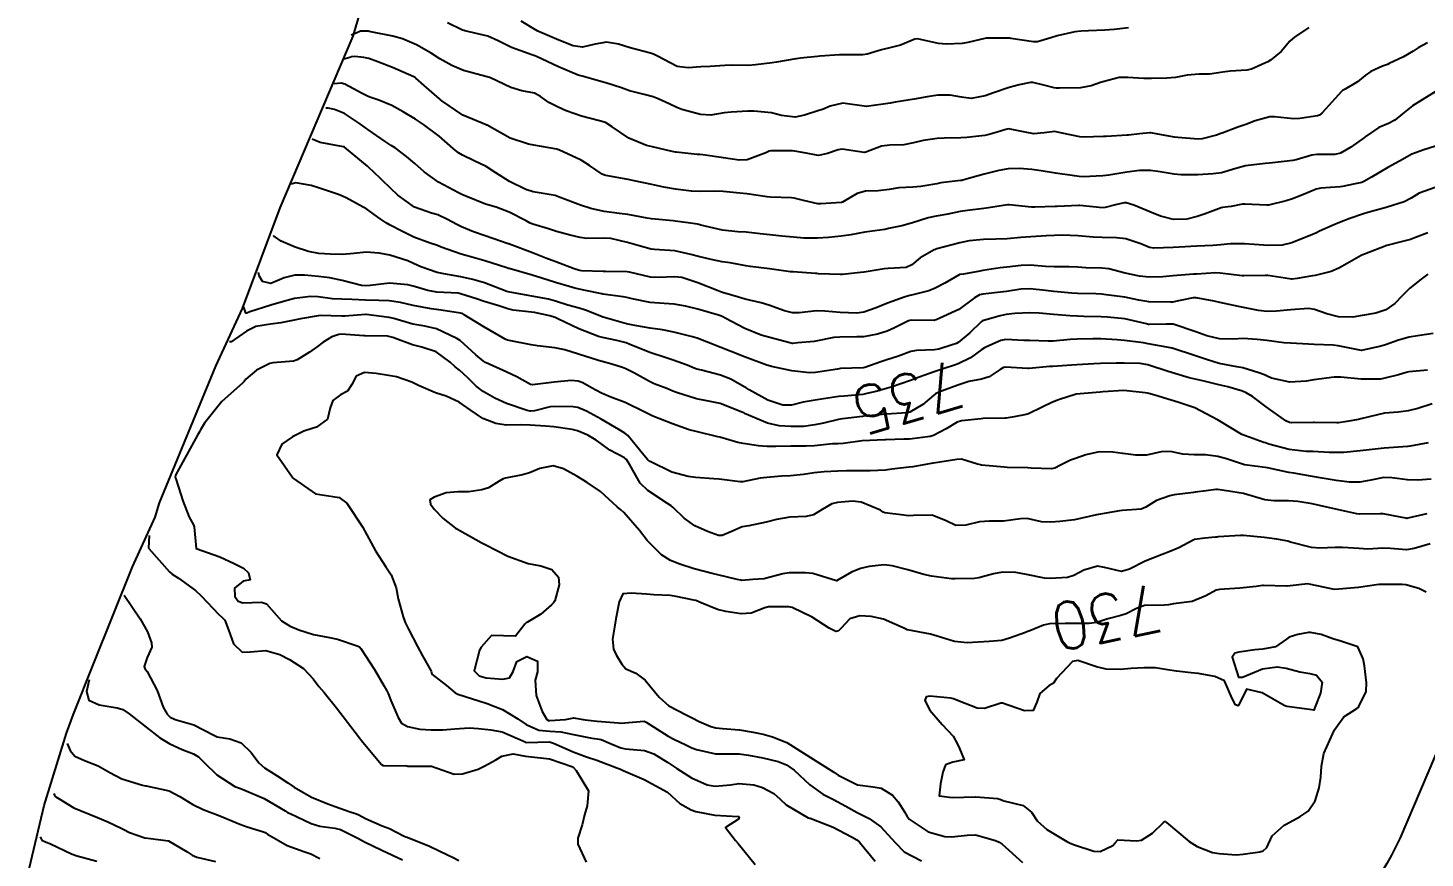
# Model space of a CAD drawing. Header units: metres. Extents: x 318500 to 325275, y 7408834 to 7428799.
# Drawn here: x 319761.4 to 319879.1, y 7411815.9 to 7411885.9 of the extents above; entities that cross this region are included whole.
import ezdxf
from ezdxf.enums import TextEntityAlignment as Align

# ---------------------------------------------------------------- set-up
doc = ezdxf.new("R2010")
doc.units = ezdxf.units.M
doc.header["$MEASUREMENT"] = 0
for name, color, linetype in [('Area', 45, 'Continuous'), ('Cotas', 45, 'Continuous'), ('Curvas de Nivel 1m', 11, 'Continuous'), ('Curvas de Nivel 5m', 15, 'Continuous'), ('Vias Secundárias', 230, 'Continuous')]:
    doc.layers.add(name, color=color, linetype=linetype)
doc.styles.add('Style-STANDARD', font='STANDARD.shx')

msp = doc.modelspace()

# ---------------------------------------------------------------- linework, layer by layer
at = {"layer": 'Area'}
msp.add_lwpolyline([(319761.37, 7411814.54), (319762.74, 7411820.34), (319764.62, 7411826.45), (319765.2, 7411828.06), (319766.87, 7411832.2), (319770.17, 7411840.47), (319772.09, 7411844.66), (319772.47, 7411845.85), (319777.21, 7411857.38), (319779.46, 7411862.25), (319782.63, 7411870.74), (319788.77, 7411885.2), (319791.11, 7411893.09), (319794.49, 7411903.04), (319796.24, 7411909.45), (319800.62, 7411922.84), (319800.87, 7411924.2), (319805.04, 7411935.57), (319807.71, 7411943.85), (319810.95, 7411954.11), (319811.98, 7411957.03), (319813.92, 7411961.05)], dxfattribs=at)
at = {"layer": 'Curvas de Nivel 1m', "flags": 128}
for points, elevation in [([(319869.33, 7411885.95), (319868.14, 7411885.13), (319867.95, 7411884.99), (319867.75, 7411884.79), (319867.01, 7411883.92), (319866.12, 7411883.18), (319865.88, 7411883.05), (319865.38, 7411882.82), (319864.52, 7411882.42), (319864.1, 7411882.33), (319862.7, 7411882.26), (319862.1, 7411882.18), (319860.98, 7411882), (319860.1, 7411881.99), (319859.08, 7411881.92), (319858.09, 7411881.72), (319857.36, 7411881.66), (319856.09, 7411881.65), (319855.42, 7411881.63), (319854.09, 7411881.73), (319853.35, 7411881.72), (319852.09, 7411881.39), (319851.79, 7411881.29), (319850.98, 7411881.02), (319850.08, 7411880.84), (319848.32, 7411880.81), (319848.08, 7411880.81), (319847.86, 7411880.84), (319847, 7411881.07), (319846.08, 7411881.29), (319845.87, 7411881.3), (319844.92, 7411881.1), (319844.08, 7411880.89), (319842.76, 7411880.44), (319842.07, 7411880.17), (319840.88, 7411879.96), (319840.07, 7411880.05), (319839.12, 7411880.22), (319838.07, 7411880.22), (319837.17, 7411880.09), (319836.07, 7411879.9), (319834.46, 7411879.63), (319834.06, 7411879.57), (319832.06, 7411879.27), (319830.06, 7411879.55), (319828.98, 7411879.31), (319828.34, 7411879.03), (319828.05, 7411878.94), (319826.83, 7411878.56), (319826.05, 7411878.37), (319824.88, 7411878.53), (319824.05, 7411878.74), (319822.57, 7411878.87), (319822.05, 7411878.87), (319820.66, 7411878.81), (319820.05, 7411878.74), (319818.93, 7411878.56), (319818.05, 7411878.6), (319816.5, 7411879.03), (319816.06, 7411879.2), (319815.41, 7411879.49), (319814.48, 7411879.92), (319814.07, 7411880.09), (319813.3, 7411880.29), (319812.07, 7411880.59), (319811.39, 7411880.85), (319810.08, 7411881.28), (319809.85, 7411881.34), (319808.99, 7411881.58), (319808.08, 7411881.82), (319807.75, 7411881.93), (319806.09, 7411882.61), (319804.24, 7411883.5), (319804.11, 7411883.56), (319803.84, 7411883.64), (319802.12, 7411884.25), (319801, 7411884.81), (319800.13, 7411885.2), (319798.21, 7411885.65), (319798.14, 7411885.67), (319798.01, 7411885.72), (319796.73, 7411886.32)], 744), ([(319879.33, 7411884.64), (319878.56, 7411884.22), (319878.13, 7411883.95), (319877.31, 7411883.47), (319876.11, 7411882.89), (319875.97, 7411882.83), (319875.56, 7411882.69), (319874.57, 7411882.23), (319874.1, 7411881.88), (319873.44, 7411881.36), (319872.39, 7411880.73), (319872.18, 7411880.62), (319872.08, 7411880.54), (319870.46, 7411878.75), (319870.25, 7411878.56), (319870.06, 7411878.48), (319868.57, 7411878.26), (319868.05, 7411878.23), (319866.45, 7411878.41), (319866.05, 7411878.41), (319864.81, 7411878.06), (319864.04, 7411877.76), (319863.36, 7411877.53), (319862.03, 7411877.04), (319861.91, 7411876.99), (319861.57, 7411876.87), (319860.35, 7411876.56), (319860.02, 7411876.53), (319858.3, 7411876.65), (319858.03, 7411876.68), (319856.61, 7411876.94), (319856.03, 7411877.05), (319855.93, 7411877.06), (319855.06, 7411876.96), (319854.13, 7411876.87), (319854.03, 7411876.87), (319852.26, 7411876.76), (319852.03, 7411876.75), (319850.36, 7411876.69), (319850.03, 7411876.73), (319848.54, 7411877.04), (319848.03, 7411877.15), (319847.92, 7411877.16), (319847.03, 7411877.07), (319846.12, 7411876.98), (319846.03, 7411876.99), (319845.58, 7411877.09), (319844.03, 7411877.38), (319843.8, 7411877.35), (319843.08, 7411877.12), (319842.28, 7411876.88), (319842.03, 7411876.82), (319840.52, 7411876.66), (319840.02, 7411876.64), (319838.59, 7411876.61), (319838.02, 7411876.58), (319836.82, 7411876.4), (319836.01, 7411876.2), (319835.19, 7411876.04), (319834.01, 7411876.02), (319833.33, 7411875.93), (319832, 7411875.42), (319831.87, 7411875.4), (319830.01, 7411875.68), (319829.68, 7411875.62), (319828.77, 7411875.31), (319828, 7411875.15), (319827.83, 7411875.16), (319826.98, 7411875.34), (319826, 7411875.51), (319825.82, 7411875.53), (319824, 7411875.54), (319823.86, 7411875.51), (319823.57, 7411875.38), (319821.99, 7411874.78), (319821.33, 7411874.75), (319820, 7411874.94), (319818.26, 7411875.19), (319818, 7411875.22), (319817.79, 7411875.24), (319816, 7411875.42), (319815.95, 7411875.43), (319815.66, 7411875.49), (319814.01, 7411875.87), (319813.52, 7411876), (319812.02, 7411876.62), (319810.61, 7411877.55), (319810.04, 7411877.92), (319809.54, 7411878.06), (319808.04, 7411878.46), (319806.73, 7411878.92), (319806.05, 7411879.21), (319805.28, 7411879.62), (319804.57, 7411880.13), (319804.07, 7411880.39), (319803.01, 7411880.59), (319802.07, 7411880.89), (319800.36, 7411881.69), (319800.08, 7411881.78), (319799.97, 7411881.8), (319798.09, 7411882.31), (319797.11, 7411882.72), (319796.1, 7411883.29), (319795.37, 7411883.76), (319794.12, 7411884.48), (319792.95, 7411884.97), (319792.13, 7411885.2), (319790.42, 7411885.54), (319790.14, 7411885.6), (319790.04, 7411885.63), (319789.4, 7411885.64), (319789.04, 7411885.46), (319788.61, 7411885.29)], 743), ([(319880.08, 7411880.56), (319878.89, 7411879.83), (319878.07, 7411879.33), (319877.23, 7411878.66), (319876.59, 7411878.13), (319876.05, 7411877.85), (319875.23, 7411877.5), (319874.08, 7411876.71), (319874.05, 7411876.69), (319874.03, 7411876.67), (319872.88, 7411875.86), (319872.01, 7411875.34), (319871.53, 7411875.22), (319870.01, 7411875.23), (319869.59, 7411875.18), (319868.26, 7411874.79), (319868, 7411874.73), (319866.29, 7411874.52), (319866, 7411874.49), (319865.65, 7411874.47), (319863.99, 7411874.27), (319863.19, 7411874.05), (319861.99, 7411873.69), (319861.28, 7411873.59), (319859.99, 7411873.52), (319858.59, 7411873.52), (319857.99, 7411873.57), (319856.82, 7411873.77), (319855.99, 7411873.89), (319855.06, 7411873.89), (319853.99, 7411873.75), (319852.48, 7411873.49), (319851.98, 7411873.42), (319850.32, 7411873.36), (319849.98, 7411873.38), (319849.6, 7411873.42), (319847.99, 7411873.65), (319846.77, 7411873.85), (319845.99, 7411873.96), (319844.93, 7411874.04), (319843.99, 7411874.01), (319843.22, 7411873.88), (319841.98, 7411873.57), (319840.45, 7411873.15), (319840.09, 7411873.05), (319839.98, 7411873.03), (319838.33, 7411872.83), (319837.97, 7411872.76), (319836.64, 7411872.53), (319835.97, 7411872.48), (319834.79, 7411872.41), (319833.97, 7411872.28), (319833.04, 7411872.17), (319831.96, 7411872.13), (319831.28, 7411871.95), (319830.17, 7411871.29), (319830.03, 7411871.21), (319829.95, 7411871.19), (319828.21, 7411871.06), (319827.95, 7411871.07), (319826.75, 7411871.34), (319825.95, 7411871.54), (319825.74, 7411871.57), (319823.95, 7411871.64), (319823.67, 7411871.66), (319821.96, 7411871.91), (319821.38, 7411871.98), (319819.96, 7411872.1), (319819.26, 7411872.13), (319817.96, 7411872.1), (319817.29, 7411872.13), (319815.96, 7411872.31), (319814.98, 7411872.48), (319813.97, 7411872.71), (319812.47, 7411873.02), (319811.97, 7411873.12), (319810.09, 7411873.45), (319809.98, 7411873.48), (319809.78, 7411873.56), (319808.7, 7411874.29), (319807.99, 7411874.75), (319806.12, 7411875.61), (319806, 7411875.65), (319805.94, 7411875.67), (319804.01, 7411876.03), (319803.55, 7411876.1), (319802.01, 7411876.6), (319800.08, 7411877.69), (319800.03, 7411877.71), (319800, 7411877.73), (319798.04, 7411878.54), (319796.25, 7411879.75), (319796.15, 7411879.84), (319796.06, 7411879.93), (319794.78, 7411881.05), (319794.08, 7411881.67), (319794.02, 7411881.71), (319793.89, 7411881.77), (319792.09, 7411882.57), (319790.87, 7411883.05), (319790.1, 7411883.31), (319789.67, 7411883.4), (319788.92, 7411883.48), (319788.64, 7411883.45), (319788.49, 7411883.4), (319787.9, 7411883.24)], 742), ([(319880.02, 7411875.94), (319879.02, 7411875.63), (319878.01, 7411875.26), (319877.62, 7411875.04), (319876.99, 7411874.67), (319875.99, 7411874.14), (319874.62, 7411873.33), (319873.98, 7411872.94), (319873.82, 7411872.87), (319873.1, 7411872.72), (319872.18, 7411872.53), (319871.98, 7411872.51), (319870.34, 7411872.39), (319869.97, 7411872.31), (319868.88, 7411871.86), (319867.96, 7411871.5), (319867.43, 7411871.32), (319865.95, 7411870.97), (319865.81, 7411870.95), (319863.95, 7411871.05), (319863.76, 7411871.03), (319862.78, 7411870.86), (319862.06, 7411870.75), (319861.95, 7411870.72), (319860.59, 7411870.24), (319859.94, 7411870.01), (319859.05, 7411869.79), (319857.93, 7411869.76), (319856.84, 7411870.03), (319855.94, 7411870.39), (319854.58, 7411870.96), (319853.95, 7411871.16), (319853.76, 7411871.16), (319853.03, 7411870.98), (319852.18, 7411870.76), (319851.95, 7411870.74), (319850.04, 7411870.94), (319849.95, 7411870.94), (319848.14, 7411870.85), (319847.95, 7411870.84), (319846.24, 7411870.79), (319845.95, 7411870.79), (319844.07, 7411870.99), (319843.95, 7411870.99), (319842.33, 7411870.74), (319841.94, 7411870.69), (319840.57, 7411870.52), (319839.94, 7411870.43), (319838.9, 7411870.21), (319837.93, 7411870.02), (319837.25, 7411869.88), (319835.92, 7411869.46), (319835.74, 7411869.4), (319835.03, 7411869.22), (319833.92, 7411868.98), (319833.59, 7411868.92), (319831.91, 7411868.68), (319830.73, 7411868.47), (319829.91, 7411868.34), (319828.84, 7411868.24), (319827.91, 7411868.18), (319826.76, 7411868.19), (319825.91, 7411868.26), (319824.92, 7411868.35), (319823.91, 7411868.45), (319823.08, 7411868.55), (319821.91, 7411868.68), (319821.22, 7411868.72), (319819.91, 7411868.85), (319818.09, 7411869.27), (319817.92, 7411869.33), (319817.82, 7411869.35), (319817.02, 7411869.46), (319815.92, 7411869.61), (319815.77, 7411869.63), (319813.92, 7411869.81), (319813.57, 7411869.87), (319811.93, 7411870.17), (319811.22, 7411870.25), (319809.93, 7411870.43), (319808.83, 7411870.68), (319807.94, 7411870.97), (319806.24, 7411871.61), (319805.95, 7411871.72), (319805.8, 7411871.76), (319803.96, 7411872.07), (319803.34, 7411872.27), (319801.97, 7411872.95), (319800.82, 7411873.68), (319799.99, 7411874.22), (319798.99, 7411874.71), (319797.99, 7411875.18), (319797.66, 7411875.38), (319797.22, 7411875.73), (319796.02, 7411876.77), (319794.7, 7411877.76), (319794.04, 7411878.2), (319792.99, 7411878.84), (319792.05, 7411879.36), (319790.95, 7411879.82), (319790.28, 7411880.04), (319790.06, 7411880.11), (319789.53, 7411880.37), (319788.07, 7411881.16), (319787.76, 7411881.24), (319787.18, 7411881.19)], 741), ([(319879.38, 7411868.64), (319878.33, 7411868.23), (319877.91, 7411868.06), (319877.12, 7411867.87), (319875.91, 7411867.55), (319874.03, 7411866.83), (319873.9, 7411866.78), (319873.85, 7411866.76), (319873.76, 7411866.71), (319872.56, 7411866.05), (319871.88, 7411865.66), (319871.23, 7411865.38), (319869.87, 7411865.04), (319869.64, 7411864.99), (319868.36, 7411864.78), (319867.94, 7411864.72), (319867.87, 7411864.72), (319867.34, 7411864.8), (319865.87, 7411865.02), (319865.66, 7411865.03), (319863.87, 7411865), (319863.71, 7411865.01), (319861.88, 7411865.23), (319861.5, 7411865.25), (319859.87, 7411865.15), (319859.63, 7411865.13), (319857.87, 7411865), (319857.04, 7411864.93), (319855.87, 7411864.89), (319855.07, 7411864.96), (319853.87, 7411865.23), (319852.47, 7411865.58), (319851.88, 7411865.65), (319850.54, 7411865.68), (319849.88, 7411865.73), (319849.15, 7411865.77), (319847.88, 7411865.77), (319847.14, 7411865.8), (319845.88, 7411865.89), (319845.1, 7411865.87), (319843.88, 7411865.73), (319843.33, 7411865.67), (319841.87, 7411865.45), (319841.61, 7411865.4), (319840.24, 7411865.15), (319839.93, 7411865.1), (319839.87, 7411865.08), (319838.66, 7411864.38), (319837.85, 7411863.96), (319837.3, 7411863.75), (319835.84, 7411863.37), (319835.71, 7411863.34), (319835.3, 7411863.22), (319833.83, 7411862.69), (319832.87, 7411862.29), (319831.83, 7411861.93), (319831.25, 7411861.86), (319829.83, 7411861.9), (319828.54, 7411862.02), (319827.83, 7411862.06), (319826.37, 7411861.89), (319825.83, 7411861.87), (319825.14, 7411862.04), (319823.83, 7411862.53), (319823.18, 7411862.72), (319821.84, 7411863.02), (319821.54, 7411863.11), (319820.52, 7411863.42), (319819.99, 7411863.58), (319819.84, 7411863.62), (319819.55, 7411863.73), (319817.85, 7411864.41), (319816.48, 7411864.85), (319815.86, 7411864.93), (319814.49, 7411864.87), (319813.86, 7411864.9), (319812.08, 7411865.31), (319811.87, 7411865.34), (319810.05, 7411865.38), (319809.87, 7411865.38), (319808.03, 7411865.43), (319807.87, 7411865.45), (319807.41, 7411865.59), (319805.88, 7411866.17), (319805.02, 7411866.49), (319803.89, 7411866.93), (319801.97, 7411867.67), (319801.92, 7411867.69), (319801.9, 7411867.7), (319801.86, 7411867.71), (319799.91, 7411868.37), (319798.92, 7411868.72), (319797.91, 7411869.12), (319797.51, 7411869.32), (319796.74, 7411869.74), (319795.93, 7411870.13), (319795.39, 7411870.29), (319793.94, 7411870.8), (319792.55, 7411871.79), (319791.96, 7411872.36), (319790.43, 7411873.82), (319790.2, 7411874.05), (319789.98, 7411874.26), (319788.05, 7411875.85), (319788, 7411875.88), (319787.96, 7411875.89), (319786.01, 7411876.24), (319785.33, 7411876.52)], 739), ([(319879.37, 7411865.14), (319878.7, 7411864.64), (319878.24, 7411864.28), (319877.86, 7411863.95), (319877.2, 7411863.31), (319876.6, 7411862.67), (319875.83, 7411862.13), (319875, 7411861.86), (319873.83, 7411861.66), (319873.04, 7411861.51), (319871.83, 7411861.54), (319870.87, 7411861.79), (319869.83, 7411862.17), (319869.31, 7411862.25), (319867.83, 7411862.13), (319866.61, 7411862.02), (319865.83, 7411862), (319865.1, 7411862.08), (319863.83, 7411862.34), (319863.4, 7411862.41), (319861.84, 7411862.76), (319861.36, 7411862.87), (319859.84, 7411863.15), (319859.59, 7411863.15), (319858.5, 7411862.91), (319857.84, 7411862.78), (319857.69, 7411862.77), (319855.84, 7411862.82), (319855, 7411862.96), (319853.84, 7411863.19), (319852.26, 7411863.41), (319851.85, 7411863.45), (319851.38, 7411863.47), (319849.85, 7411863.5), (319849.35, 7411863.53), (319847.85, 7411863.67), (319847.14, 7411863.77), (319845.85, 7411863.91), (319845.07, 7411863.87), (319843.85, 7411863.69), (319843.34, 7411863.62), (319841.85, 7411863.46), (319841.58, 7411863.4), (319841.16, 7411863.14), (319839.83, 7411862.15), (319837.93, 7411861.3), (319837.82, 7411861.25), (319837.77, 7411861.24), (319835.82, 7411861.26), (319835.6, 7411861.21), (319834.42, 7411860.63), (319833.81, 7411860.35), (319832.99, 7411860.07), (319831.8, 7411859.87), (319831.23, 7411859.85), (319829.8, 7411859.82), (319829.31, 7411859.79), (319827.79, 7411859.5), (319827.64, 7411859.47), (319826.26, 7411859.34), (319825.84, 7411859.3), (319825.79, 7411859.31), (319825.6, 7411859.35), (319823.8, 7411859.82), (319823.18, 7411860), (319821.81, 7411860.55), (319820.15, 7411861.43), (319819.94, 7411861.55), (319819.82, 7411861.6), (319819.57, 7411861.68), (319817.83, 7411862.19), (319816.8, 7411862.44), (319815.83, 7411862.61), (319815, 7411862.67), (319813.83, 7411862.74), (319812.3, 7411863.06), (319811.84, 7411863.17), (319811.54, 7411863.23), (319809.84, 7411863.46), (319809.75, 7411863.47), (319809.33, 7411863.57), (319807.84, 7411863.88), (319807.47, 7411863.97), (319805.85, 7411864.43), (319804.68, 7411864.8), (319803.86, 7411865.06), (319801.92, 7411865.62), (319801.87, 7411865.63), (319801.74, 7411865.67), (319799.88, 7411866.27), (319799.09, 7411866.49), (319797.89, 7411866.83), (319796.21, 7411867.43), (319795.9, 7411867.55), (319795.28, 7411867.76), (319793.91, 7411868.27), (319792.88, 7411868.76), (319791.91, 7411869.27), (319791.57, 7411869.46), (319791.06, 7411869.81), (319789.93, 7411870.63), (319788.2, 7411871.59), (319787.95, 7411871.7), (319787.55, 7411871.86), (319785.96, 7411872.4), (319785.23, 7411872.62), (319783.96, 7411872.85), (319783.57, 7411872.72)], 738), ([(319879.81, 7411860.13), (319878.5, 7411859.95), (319877.81, 7411859.84), (319876.9, 7411859.57), (319875.8, 7411859.19), (319875.4, 7411859.08), (319873.79, 7411858.71), (319871.8, 7411859.09), (319871.39, 7411859.15), (319869.8, 7411859.22), (319869.31, 7411859.25), (319867.8, 7411859.32), (319867.24, 7411859.36), (319865.8, 7411859.54), (319864.98, 7411859.64), (319863.8, 7411859.71), (319862.99, 7411859.67), (319861.8, 7411859.68), (319860.73, 7411859.95), (319859.81, 7411860.28), (319857.9, 7411860.92), (319857.84, 7411860.94), (319857.82, 7411860.94), (319857.32, 7411860.93), (319855.87, 7411860.9), (319855.82, 7411860.9), (319855.65, 7411860.95), (319853.82, 7411861.38), (319852.36, 7411861.53), (319851.83, 7411861.54), (319850.38, 7411861.58), (319849.83, 7411861.6), (319849.22, 7411861.64), (319847.83, 7411861.74), (319846.61, 7411861.85), (319845.83, 7411861.89), (319844.55, 7411861.83), (319843.83, 7411861.73), (319843.31, 7411861.63), (319841.82, 7411861.21), (319841.71, 7411861.13), (319840.76, 7411860.19), (319839.79, 7411859.38), (319839.65, 7411859.3), (319839.28, 7411859.17), (319838.16, 7411858.81), (319837.78, 7411858.75), (319836.27, 7411858.71), (319835.78, 7411858.62), (319834.76, 7411858.24), (319833.77, 7411857.92), (319833.26, 7411857.76), (319831.9, 7411857.27), (319831.76, 7411857.24), (319829.87, 7411857.18), (319829.76, 7411857.16), (319829.61, 7411857.14), (319827.76, 7411856.84), (319827.24, 7411856.81), (319825.76, 7411856.98), (319824.04, 7411857.37), (319823.76, 7411857.45), (319823.65, 7411857.48), (319821.77, 7411858.18), (319820.55, 7411858.64), (319819.78, 7411858.95), (319818.58, 7411859.44), (319817.79, 7411859.74), (319817.38, 7411859.87), (319815.8, 7411860.25), (319814.86, 7411860.44), (319813.81, 7411860.6), (319812.53, 7411860.8), (319811.81, 7411860.96), (319809.87, 7411861.51), (319809.82, 7411861.53), (319809.73, 7411861.56), (319808.36, 7411862.12), (319807.83, 7411862.27), (319806.89, 7411862.54), (319805.83, 7411862.87), (319805.24, 7411863.02), (319803.84, 7411863.28), (319803.53, 7411863.33), (319801.84, 7411863.64), (319801.74, 7411863.67), (319799.85, 7411864.42), (319798.86, 7411864.7), (319797.86, 7411864.92), (319796.44, 7411865.17), (319795.86, 7411865.28), (319794.5, 7411865.76), (319793.87, 7411866.04), (319793.39, 7411866.26), (319791.88, 7411866.73), (319790.98, 7411866.9), (319789.89, 7411867.01), (319788.84, 7411866.88), (319787.88, 7411866.8), (319786.85, 7411866.83), (319785.88, 7411866.87), (319785.03, 7411867.04), (319783.89, 7411867.42), (319782.71, 7411867.92), (319782.23, 7411868.26), (319782.12, 7411868.35), (319782.04, 7411868.33)], 737), ([(319879.35, 7411857.05), (319877.76, 7411856.91), (319877.55, 7411856.86), (319876.9, 7411856.66), (319875.76, 7411856.37), (319875.37, 7411856.3), (319873.76, 7411856.28), (319872.03, 7411856.45), (319871.76, 7411856.47), (319871.47, 7411856.45), (319869.75, 7411856.24), (319869.11, 7411856.13), (319867.75, 7411856.04), (319866.19, 7411856.37), (319865.76, 7411856.57), (319865.59, 7411856.65), (319865.13, 7411856.82), (319863.77, 7411857.25), (319863.27, 7411857.34), (319861.77, 7411857.62), (319860.72, 7411857.94), (319859.78, 7411858.26), (319857.82, 7411858.89), (319857.79, 7411858.9), (319857.67, 7411858.92), (319855.79, 7411859.27), (319855.41, 7411859.34), (319853.8, 7411859.55), (319853.18, 7411859.6), (319851.8, 7411859.68), (319851.13, 7411859.68), (319849.8, 7411859.65), (319849.21, 7411859.63), (319847.8, 7411859.49), (319847.37, 7411859.48), (319845.8, 7411859.54), (319845.32, 7411859.56), (319843.8, 7411859.62), (319843.37, 7411859.55), (319842.42, 7411859.12), (319842, 7411858.92), (319841.78, 7411858.78), (319840.82, 7411858.1), (319839.77, 7411857.59), (319839.46, 7411857.47), (319838.59, 7411857.18), (319837.76, 7411856.91), (319836.49, 7411856.47), (319835.75, 7411856.18), (319834.12, 7411855.61), (319833.74, 7411855.5), (319832.84, 7411855.25), (319831.96, 7411855.04), (319831.74, 7411855.01), (319830.16, 7411854.86), (319829.73, 7411854.82), (319828.42, 7411854.62), (319827.73, 7411854.52), (319826.71, 7411854.35), (319825.72, 7411854.09), (319824.99, 7411854.09), (319823.73, 7411854.53), (319822.17, 7411855.39), (319821.9, 7411855.56), (319821.74, 7411855.65), (319820.61, 7411856.28), (319819.75, 7411856.64), (319818.15, 7411857.05), (319817.76, 7411857.14), (319817.52, 7411857.22), (319816.94, 7411857.46), (319815.77, 7411857.9), (319815.17, 7411858.09), (319813.78, 7411858.55), (319812.06, 7411859.25), (319811.79, 7411859.35), (319811, 7411859.54), (319809.79, 7411859.8), (319809.47, 7411859.89), (319807.8, 7411860.54), (319806.04, 7411861.38), (319805.82, 7411861.48), (319805.37, 7411861.62), (319804.08, 7411861.9), (319803.82, 7411861.94), (319802.28, 7411862.12), (319801.83, 7411862.22), (319801.05, 7411862.46), (319799.83, 7411862.83), (319799.18, 7411863.05), (319797.84, 7411863.49), (319797.64, 7411863.53), (319795.84, 7411863.63), (319795.09, 7411863.76), (319793.85, 7411864.13), (319793.38, 7411864.25), (319791.85, 7411864.37), (319790.22, 7411864.2), (319789.84, 7411864.16), (319789.48, 7411864.2), (319787.85, 7411864.61), (319786.82, 7411864.83), (319785.86, 7411864.95), (319784.69, 7411865.07), (319783.86, 7411865.06), (319782.96, 7411864.82), (319781.85, 7411864.36), (319781.13, 7411864.51), (319780.87, 7411864.99), (319780.8, 7411865.28)], 736), ([(319879.41, 7411850.91), (319877.87, 7411850.65), (319877.71, 7411850.62), (319877.68, 7411850.62), (319877.65, 7411850.62), (319875.68, 7411850.48), (319875.45, 7411850.45), (319873.68, 7411850.24), (319872.28, 7411850.12), (319871.67, 7411850.1), (319871.05, 7411850.12), (319869.67, 7411850.18), (319869.11, 7411850.2), (319867.68, 7411850.35), (319865.96, 7411850.81), (319865.68, 7411850.91), (319865.54, 7411850.96), (319863.69, 7411851.63), (319861.83, 7411852.74), (319861.71, 7411852.82), (319861.63, 7411852.87), (319859.72, 7411853.88), (319858.29, 7411854.35), (319857.73, 7411854.52), (319856.37, 7411854.94), (319855.86, 7411855.07), (319855.74, 7411855.1), (319855.55, 7411855.14), (319853.74, 7411855.33), (319851.97, 7411855.22), (319851.74, 7411855.19), (319849.74, 7411855.03), (319848.23, 7411854.55), (319847.73, 7411854.35), (319846.87, 7411853.92), (319845.71, 7411853.36), (319845.5, 7411853.3), (319844.49, 7411853.1), (319843.82, 7411852.99), (319843.71, 7411852.99), (319841.88, 7411852.96), (319841.71, 7411852.95), (319840.06, 7411852.79), (319839.7, 7411852.66), (319838.78, 7411852.09), (319837.69, 7411851.54), (319837.41, 7411851.46), (319835.68, 7411851.23), (319835.66, 7411851.23), (319835.2, 7411851.22), (319833.68, 7411851.17), (319833.61, 7411851.17), (319831.68, 7411851.1), (319830.09, 7411850.87), (319829.68, 7411850.84), (319829.2, 7411850.83), (319827.67, 7411850.68), (319826.98, 7411850.64), (319825.67, 7411850.64), (319824.41, 7411850.62), (319823.67, 7411850.61), (319822.96, 7411850.67), (319821.67, 7411850.87), (319821.22, 7411850.95), (319819.68, 7411851.39), (319819.52, 7411851.43), (319817.69, 7411851.87), (319817.12, 7411852.03), (319815.7, 7411852.51), (319814.03, 7411853.18), (319813.71, 7411853.33), (319813.37, 7411853.51), (319811.72, 7411854.31), (319810.49, 7411854.78), (319809.73, 7411855.1), (319808.87, 7411855.57), (319808.15, 7411855.99), (319807.75, 7411856.13), (319807.17, 7411856.17), (319805.74, 7411856.03), (319803.91, 7411855.81), (319803.74, 7411855.84), (319802.59, 7411856.5), (319801.75, 7411856.87), (319799.95, 7411857.69), (319799.76, 7411857.81), (319799.12, 7411858.35), (319797.79, 7411859.54), (319797.53, 7411859.72), (319795.8, 7411860.52), (319794.82, 7411860.75), (319793.81, 7411860.92), (319792.21, 7411861.4), (319791.82, 7411861.49), (319789.89, 7411861.75), (319789.82, 7411861.75), (319788.07, 7411861.59), (319787.82, 7411861.59), (319786.04, 7411861.65), (319785.82, 7411861.64), (319784.35, 7411861.37), (319783.81, 7411861.26), (319782.68, 7411861.05), (319781.81, 7411860.94), (319780.58, 7411860.73), (319779.79, 7411860.34), (319778.51, 7411859.43), (319778.37, 7411859.45)], 734), ([(319879.65, 7411847.86), (319878.51, 7411847.78), (319877.65, 7411847.8), (319876.34, 7411847.98), (319875.65, 7411848), (319874.57, 7411847.77), (319873.64, 7411847.6), (319872.76, 7411847.61), (319871.65, 7411847.76), (319870.45, 7411847.95), (319869.65, 7411848.09), (319868.08, 7411848.36), (319867.65, 7411848.43), (319865.86, 7411848.81), (319865.66, 7411848.84), (319863.91, 7411849.08), (319863.66, 7411849.14), (319862.39, 7411849.58), (319861.67, 7411849.76), (319860.63, 7411849.92), (319859.67, 7411849.92), (319858.73, 7411849.96), (319857.67, 7411850.19), (319856.89, 7411850.15), (319855.67, 7411849.89), (319854.76, 7411849.87), (319853.67, 7411850.01), (319852.81, 7411850.13), (319851.67, 7411850.15), (319850.55, 7411849.9), (319849.67, 7411849.61), (319849.24, 7411849.46), (319848.41, 7411849.04), (319847.93, 7411848.78), (319847.66, 7411848.73), (319845.93, 7411848.8), (319845.66, 7411848.81), (319843.91, 7411848.85), (319843.66, 7411848.86), (319841.75, 7411849.03), (319841.66, 7411849.06), (319841.41, 7411849.13), (319840.05, 7411849.54), (319839.66, 7411849.52), (319837.69, 7411849.22), (319837.66, 7411849.21), (319837.64, 7411849.21), (319837.51, 7411849.19), (319835.96, 7411848.9), (319835.65, 7411848.87), (319834.19, 7411848.7), (319833.65, 7411848.63), (319832.36, 7411848.55), (319831.65, 7411848.55), (319830.38, 7411848.55), (319829.65, 7411848.52), (319828.48, 7411848.47), (319827.65, 7411848.38), (319826.74, 7411848.24), (319825.64, 7411848.15), (319824.9, 7411848.1), (319823.64, 7411847.99), (319823.09, 7411847.93), (319821.63, 7411847.64), (319821.41, 7411847.63), (319819.64, 7411847.85), (319819.18, 7411847.89), (319817.64, 7411848.01), (319817.01, 7411848.08), (319815.64, 7411848.46), (319813.83, 7411849.34), (319813.66, 7411849.45), (319813.6, 7411849.51), (319813.29, 7411849.89), (319811.93, 7411851.53), (319811.68, 7411851.75), (319811.17, 7411852.06), (319809.7, 7411852.91), (319808.45, 7411853.58), (319807.71, 7411853.9), (319807.34, 7411853.96), (319805.72, 7411853.99), (319805.38, 7411853.95), (319804.06, 7411853.63), (319803.77, 7411853.58), (319803.71, 7411853.58), (319803.44, 7411853.64), (319801.72, 7411854.25), (319800.73, 7411854.68), (319799.73, 7411855.24), (319799.15, 7411855.7), (319798.45, 7411856.41), (319797.75, 7411857.04), (319797.37, 7411857.34), (319796.96, 7411857.73), (319795.77, 7411858.58), (319794.56, 7411858.98), (319793.78, 7411859.19), (319792.13, 7411859.79), (319791.79, 7411859.9), (319791.67, 7411859.92), (319789.79, 7411859.93), (319789.68, 7411859.94), (319787.79, 7411860.07), (319787.58, 7411860.06), (319786.99, 7411859.86), (319786.26, 7411859.4), (319785.78, 7411859.03), (319785.1, 7411858.56), (319784.07, 7411857.91), (319783.76, 7411857.8), (319782.02, 7411857.67), (319781.76, 7411857.62), (319780.63, 7411857.06), (319779.74, 7411856.29), (319779.59, 7411856.1), (319779.45, 7411855.96), (319777.71, 7411854.41), (319776.26, 7411852.57), (319775.91, 7411852.01), (319775.83, 7411851.85), (319775.67, 7411851.56), (319773.81, 7411848.21), (319773.78, 7411848.04), (319773.87, 7411847.79), (319774.42, 7411846.03), (319774.95, 7411844.65), (319775.33, 7411844.01), (319775.39, 7411843.84), (319775.55, 7411842.01), (319777.54, 7411841.3), (319778.75, 7411840.75), (319779.53, 7411840.35), (319779.96, 7411839.95), (319780.1, 7411839.37), (319779.51, 7411839.26), (319778.79, 7411838.68), (319778.82, 7411837.97), (319779.09, 7411837.57), (319779.48, 7411837.44), (319781.05, 7411837.5), (319781.48, 7411837.34), (319782.74, 7411835.92), (319783.46, 7411835.47), (319784.21, 7411835.15), (319785.45, 7411834.75), (319786.8, 7411834.51), (319787.45, 7411834.38), (319789.12, 7411833.82), (319789.33, 7411833.71), (319789.44, 7411833.59), (319790.58, 7411831.81), (319791.4, 7411830.41), (319791.62, 7411830.02), (319791.73, 7411829.79), (319791.97, 7411829.2), (319792.59, 7411827.78), (319792.87, 7411827.3), (319793.35, 7411827), (319794.39, 7411826.79), (319795.35, 7411826.74), (319796.34, 7411826.74), (319797.35, 7411826.8), (319798.55, 7411826.9), (319799.35, 7411826.84), (319800.4, 7411826.72), (319801.35, 7411826.55), (319803.27, 7411825.72), (319803.34, 7411825.67), (319803.37, 7411825.66), (319805.34, 7411825.71), (319805.43, 7411825.7), (319805.68, 7411825.6), (319807.33, 7411824.88), (319808.46, 7411824.44), (319809.32, 7411824.16), (319811.02, 7411823.53), (319811.31, 7411823.4), (319811.53, 7411823.31), (319813.3, 7411822.53), (319815.28, 7411821.48), (319816.31, 7411820.51), (319817.27, 7411819.97), (319817.66, 7411819.84), (319819.26, 7411819.53), (319821.23, 7411819.43), (319821.26, 7411819.42), (319821.28, 7411819.42), (319821.3, 7411819.4), (319821.31, 7411819.35), (319821.26, 7411819.2), (319820.17, 7411818.49), (319821, 7411817.4), (319821.23, 7411817.15), (319822.66, 7411815.38)], 733), ([(319879.3, 7411844.94), (319878.04, 7411844.65), (319877.69, 7411844.56), (319877.6, 7411844.55), (319877.51, 7411844.56), (319877.06, 7411844.66), (319875.6, 7411844.94), (319875.34, 7411844.95), (319873.6, 7411844.91), (319873.38, 7411844.94), (319871.61, 7411845.32), (319870.86, 7411845.5), (319869.62, 7411845.78), (319868.41, 7411845.99), (319867.62, 7411846.04), (319866.39, 7411846.03), (319865.62, 7411846.11), (319863.82, 7411846.64), (319863.63, 7411846.69), (319862.61, 7411846.86), (319861.63, 7411846.99), (319861.51, 7411846.99), (319860.69, 7411846.88), (319859.77, 7411846.75), (319859.63, 7411846.73), (319858, 7411846.54), (319857.62, 7411846.46), (319856.5, 7411846.05), (319855.61, 7411845.49), (319855.22, 7411845.34), (319853.6, 7411845.23), (319853.37, 7411845.2), (319852.25, 7411844.99), (319851.6, 7411844.88), (319851.44, 7411844.84), (319849.59, 7411844.43), (319848.34, 7411844.3), (319847.59, 7411844.23), (319846.8, 7411844.27), (319845.59, 7411844.53), (319845.03, 7411844.52), (319843.59, 7411844.33), (319842.41, 7411844.31), (319841.59, 7411844.26), (319840.43, 7411843.99), (319839.59, 7411843.96), (319838.76, 7411844.34), (319837.6, 7411844.83), (319836.01, 7411844.79), (319835.6, 7411844.78), (319835.21, 7411844.83), (319833.6, 7411845.02), (319833.45, 7411845.09), (319833.23, 7411845.25), (319831.61, 7411845.93), (319830.88, 7411846.01), (319829.61, 7411845.9), (319829.12, 7411845.79), (319828.33, 7411845.31), (319827.6, 7411844.86), (319826.98, 7411844.72), (319825.59, 7411844.65), (319824.48, 7411844.47), (319823.59, 7411844.24), (319822.13, 7411843.93), (319821.58, 7411843.83), (319820.62, 7411843.41), (319819.89, 7411843.11), (319819.58, 7411843.12), (319818.66, 7411843.44), (319817.58, 7411843.93), (319816.68, 7411844.56), (319815.77, 7411845.48), (319815.6, 7411845.62), (319815.28, 7411845.8), (319813.62, 7411846.89), (319812.99, 7411847.52), (319812.11, 7411849.07), (319811.82, 7411849.53), (319811.66, 7411849.67), (319810.43, 7411850.31), (319809.67, 7411850.86), (319809.27, 7411851.16), (319808.56, 7411851.58), (319807.69, 7411851.93), (319807.24, 7411852.04), (319805.69, 7411852.28), (319804.99, 7411852.32), (319803.69, 7411852.42), (319802.9, 7411852.45), (319801.69, 7411852.42), (319800.82, 7411852.55), (319799.7, 7411852.97), (319798.65, 7411853.71), (319797.72, 7411854.36), (319796.61, 7411854.85), (319795.73, 7411855.14), (319794.29, 7411855.76), (319793.74, 7411856.03), (319792.45, 7411856.49), (319791.75, 7411856.61), (319790.71, 7411856.78), (319789.75, 7411856.85), (319789.05, 7411856.54), (319788.66, 7411855.84), (319788.31, 7411855.27), (319787.73, 7411854.98), (319787.08, 7411854.5), (319786.85, 7411853.86), (319786.63, 7411852.93), (319785.69, 7411852.24), (319785.41, 7411852.16), (319784.62, 7411851.9), (319783.67, 7411851.42), (319782.77, 7411850.82), (319782.34, 7411849.92), (319783.63, 7411848.06), (319783.7, 7411847.98), (319783.76, 7411847.91), (319785.61, 7411846.61), (319787.06, 7411846.41), (319787.61, 7411846.31), (319788.25, 7411845.84), (319789.58, 7411843.83), (319790.67, 7411841.81), (319791.53, 7411840.48), (319792, 7411839.79), (319792.41, 7411838.69), (319792.59, 7411837.78), (319793, 7411836.25), (319793.18, 7411835.77), (319793.46, 7411835.22), (319794.22, 7411833.76), (319794.63, 7411832.96), (319795.33, 7411831.74), (319795.35, 7411831.67), (319795.42, 7411831.43), (319796.66, 7411830.46), (319797.39, 7411829.84), (319797.62, 7411829.72), (319799.38, 7411829.17), (319800.09, 7411828.96), (319801.37, 7411828.45), (319802.67, 7411827.65), (319803.36, 7411827.18), (319804.43, 7411826.7), (319805.35, 7411826.61), (319806.3, 7411826.55), (319807.35, 7411826.32), (319808.89, 7411826.02), (319809.34, 7411825.98), (319809.69, 7411825.9), (319810.53, 7411825.54), (319811.34, 7411825.2), (319811.74, 7411825.12), (319813.33, 7411824.99), (319814.12, 7411824.7), (319815.32, 7411823.98), (319816.08, 7411823.47), (319817.3, 7411822.69), (319818.62, 7411822.1), (319819.29, 7411821.97), (319820.6, 7411822.09), (319821.29, 7411822.19), (319822.57, 7411822.1), (319823.29, 7411821.87), (319824.24, 7411821.36), (319824.79, 7411820.87), (319825.27, 7411820.41), (319827.15, 7411819.32), (319827.26, 7411819.29), (319827.31, 7411819.27), (319829.25, 7411818.52), (319830.8, 7411817.7), (319831.23, 7411817.44), (319831.47, 7411817.26), (319832.79, 7411815.66)], 732), ([(319879.58, 7411842.42), (319878.21, 7411842), (319877.57, 7411841.91), (319876.22, 7411842.02), (319875.57, 7411842.03), (319874.31, 7411841.96), (319873.57, 7411842), (319872.19, 7411842.11), (319871.57, 7411842.1), (319870.28, 7411842.03), (319869.57, 7411842.09), (319867.8, 7411842.56), (319867.58, 7411842.62), (319866.63, 7411842.8), (319865.58, 7411842.94), (319863.84, 7411843.1), (319863.58, 7411843.1), (319861.7, 7411842.99), (319861.58, 7411842.98), (319861.47, 7411842.98), (319860.56, 7411842.88), (319859.7, 7411842.77), (319859.58, 7411842.73), (319858.39, 7411842.08), (319857.56, 7411841.74), (319856.97, 7411841.52), (319855.55, 7411840.95), (319854.23, 7411840.27), (319853.54, 7411840.07), (319852.12, 7411840.41), (319851.54, 7411840.52), (319850.37, 7411840.19), (319849.53, 7411839.73), (319849, 7411839.56), (319847.53, 7411839.48), (319847.07, 7411839.51), (319845.53, 7411839.81), (319844.64, 7411839.99), (319843.53, 7411840.01), (319842.75, 7411839.89), (319841.53, 7411839.55), (319841.17, 7411839.49), (319839.52, 7411839.45), (319839.23, 7411839.46), (319837.53, 7411839.67), (319836.89, 7411839.83), (319835.54, 7411840.22), (319834.22, 7411840.55), (319833.54, 7411840.64), (319832.29, 7411840.5), (319831.54, 7411840.32), (319830.78, 7411840.03), (319829.52, 7411839.29), (319827.53, 7411839.9), (319826.9, 7411839.95), (319825.53, 7411839.96), (319825, 7411839.89), (319823.52, 7411839.49), (319823.42, 7411839.47), (319822.47, 7411839.39), (319821.52, 7411839.32), (319821.45, 7411839.33), (319821.16, 7411839.41), (319819.53, 7411839.8), (319819.05, 7411839.91), (319817.53, 7411840.29), (319816.33, 7411840.68), (319815.54, 7411841.01), (319814.77, 7411841.49), (319813.57, 7411842.68), (319812.92, 7411843.52), (319811.6, 7411845.05), (319811.34, 7411845.28), (319811.04, 7411845.54), (319809.62, 7411846.83), (319808.52, 7411847.58), (319807.64, 7411848.1), (319806.51, 7411848.74), (319805.65, 7411848.97), (319804.52, 7411848.75), (319803.64, 7411848.39), (319803.06, 7411848.22), (319801.63, 7411847.95), (319801.42, 7411847.88), (319801.09, 7411847.68), (319800.18, 7411847.12), (319799.62, 7411846.97), (319798.53, 7411846.79), (319797.62, 7411846.78), (319796.63, 7411846.72), (319795.61, 7411846.34), (319795.25, 7411846.11), (319795.31, 7411845.75), (319795.6, 7411845.34), (319796.38, 7411844.53), (319797.41, 7411843.72), (319797.58, 7411843.63), (319797.77, 7411843.52), (319799.56, 7411842.53), (319801.22, 7411841.67), (319801.55, 7411841.51), (319801.83, 7411841.38), (319803.54, 7411840.74), (319804.6, 7411840.56), (319805.53, 7411840.25), (319806.08, 7411839.6), (319806.16, 7411838.96), (319805.78, 7411837.61), (319805.67, 7411837.43), (319805.49, 7411837.26), (319804.61, 7411836.49), (319803.47, 7411835.81), (319803.36, 7411835.76), (319803.25, 7411835.64), (319802.48, 7411834.63), (319801.45, 7411834.65), (319800.45, 7411834.68), (319799.57, 7411833.69), (319799.44, 7411833.43), (319798.99, 7411831.7), (319799.41, 7411831.27), (319800, 7411831.1), (319801.41, 7411831.01), (319801.97, 7411831.1), (319802.28, 7411831.65), (319802.59, 7411832.49), (319803.43, 7411832.91), (319804.32, 7411832.52), (319804.33, 7411831.63), (319804.13, 7411830.9), (319804.2, 7411829.63), (319804.72, 7411828.27), (319805.1, 7411827.61), (319805.25, 7411827.51), (319805.36, 7411827.5), (319806.67, 7411827.59), (319807.24, 7411827.7), (319807.36, 7411827.73), (319808.34, 7411827.57), (319809.36, 7411827.47), (319811.14, 7411827.31), (319811.36, 7411827.3), (319813.31, 7411827.45), (319813.36, 7411827.44), (319813.49, 7411827.36), (319815.35, 7411826.19), (319815.82, 7411825.94), (319816.83, 7411825.46), (319817.34, 7411825.21), (319817.72, 7411825.06), (319819.33, 7411824.7), (319820.05, 7411824.69), (319821.33, 7411824.7), (319822.12, 7411824.6), (319823.33, 7411824.37), (319824.61, 7411824.06), (319825.32, 7411823.78), (319825.96, 7411823.33), (319827.29, 7411822.09), (319828.37, 7411821.3), (319828.98, 7411820.99), (319829.28, 7411820.85), (319830.3, 7411820.3), (319831.27, 7411819.77), (319832.27, 7411819.25), (319833.25, 7411818.56), (319834.46, 7411817.22), (319835.22, 7411816.45), (319836.7, 7411815.69)], 731), ([(319771.58, 7411843.12), (319771.54, 7411842.05), (319771.55, 7411842.01), (319773.3, 7411840.04), (319773.52, 7411839.86), (319774.05, 7411839.5), (319775.5, 7411838.47), (319775.98, 7411838.01), (319777.47, 7411836.45), (319777.72, 7411836.23), (319777.96, 7411835.98), (319778.27, 7411835.16), (319778.7, 7411833.97), (319779.43, 7411833.27), (319780.09, 7411833.29), (319781.43, 7411833.41), (319782.59, 7411833.07), (319783.42, 7411832.66), (319784.59, 7411831.89), (319785.4, 7411831.03), (319785.9, 7411830.38), (319786.33, 7411829.87), (319787.37, 7411828.58), (319787.94, 7411827.84), (319789.33, 7411826.04), (319789.5, 7411825.82), (319790.3, 7411824.83), (319791.16, 7411823.8), (319791.31, 7411823.72), (319791.4, 7411823.71), (319793.31, 7411823.68), (319793.4, 7411823.67), (319795.31, 7411823.67), (319795.4, 7411823.65), (319797.3, 7411822.99), (319797.99, 7411823.02), (319799.31, 7411823.42), (319799.5, 7411823.49), (319799.87, 7411823.68), (319800.8, 7411824.19), (319801.32, 7411824.52), (319802.27, 7411824.71), (319803.32, 7411824.51), (319804.58, 7411824.36), (319805.32, 7411824.27), (319807.29, 7411823.6), (319807.31, 7411823.59), (319807.33, 7411823.58), (319807.57, 7411823.31), (319808.61, 7411821.57), (319808.52, 7411820.31), (319808.29, 7411819.57), (319808.09, 7411818.73), (319807.71, 7411817.58), (319807.72, 7411817.08), (319808.43, 7411815.57)], 734), ([(319766.52, 7411830.93), (319766.3, 7411829.96), (319766.49, 7411829.24), (319767.37, 7411828.84), (319768.89, 7411828.57), (319769.37, 7411828.44), (319769.9, 7411828.08), (319771.34, 7411826.95), (319772.49, 7411826.05), (319773.33, 7411825.55), (319774.38, 7411825.08), (319775.32, 7411824.69), (319775.75, 7411824.44), (319776.2, 7411824), (319777.29, 7411822.93), (319778.81, 7411821.96), (319779.28, 7411821.77), (319779.56, 7411821.67), (319781.27, 7411820.95), (319783.05, 7411819.9), (319783.16, 7411819.82), (319783.25, 7411819.76), (319783.48, 7411819.66), (319785.24, 7411818.83), (319785.97, 7411818.6), (319787.24, 7411818.43), (319787.71, 7411818.31), (319788.72, 7411817.83), (319789.23, 7411817.56), (319789.75, 7411817.29), (319791.21, 7411816.57), (319792.95, 7411815.77)], 736), ([(319764.68, 7411825.57), (319764.92, 7411824.97), (319765.31, 7411824.51), (319766.15, 7411824.13), (319767.3, 7411823.68), (319768.27, 7411823.13), (319769.29, 7411822.6), (319771.04, 7411822.06), (319771.28, 7411822.01), (319771.33, 7411822.01), (319773.27, 7411821.57), (319774.17, 7411821.12), (319775.26, 7411820.44), (319776.15, 7411820), (319776.95, 7411819.69), (319777.25, 7411819.58), (319777.89, 7411819.33), (319779.24, 7411818.77), (319779.85, 7411818.56), (319781.23, 7411818.14), (319781.37, 7411818.06), (319781.55, 7411817.93), (319783.22, 7411816.97), (319784.62, 7411816.47), (319785.21, 7411816.28), (319785.98, 7411815.87)], 737), ([(319763.56, 7411821.35), (319763.62, 7411821.22), (319763.73, 7411821.09), (319764.01, 7411820.91), (319765.25, 7411820.14), (319767.24, 7411819.34), (319768.11, 7411818.98), (319769.23, 7411818.43), (319769.45, 7411818.31), (319769.94, 7411818.08), (319771.22, 7411817.62), (319771.71, 7411817.57), (319773.22, 7411817.38), (319774.78, 7411816.44), (319775.2, 7411816.15), (319775.62, 7411816), (319777.19, 7411815.64)], 738), ([(319762.39, 7411817.7), (319762.53, 7411817.42), (319762.91, 7411817.26), (319763.21, 7411817.15), (319765.09, 7411816.25), (319765.2, 7411816.21), (319765.4, 7411816.14), (319767.19, 7411815.65)], 739)]:
    msp.add_lwpolyline(points, dxfattribs=dict(at, elevation=elevation))
at = {"layer": 'Curvas de Nivel 1m', "elevation": 729, "flags": 128}
msp.add_lwpolyline([(319870.37, 7411834.75), (319869.47, 7411834.92), (319869.31, 7411834.92), (319868.42, 7411834.77), (319867.69, 7411834.55), (319867.46, 7411834.37), (319866.54, 7411833.71), (319865.45, 7411833.52), (319864.79, 7411833.48), (319863.45, 7411833.28), (319863.11, 7411833.18), (319862.87, 7411832.85), (319863.42, 7411831.16), (319863.75, 7411831.16), (319865.43, 7411831.87), (319866.68, 7411832.04), (319867.43, 7411831.92), (319868.58, 7411831.62), (319869.43, 7411831.47), (319870, 7411831.33), (319870.47, 7411830.74), (319870.33, 7411829.82), (319869.89, 7411828.75), (319869.75, 7411828.39), (319869.39, 7411828.44), (319867.49, 7411828.68), (319867.39, 7411828.71), (319867.27, 7411828.78), (319865.41, 7411829.84), (319864.09, 7411830.15), (319863.44, 7411828.84), (319863.43, 7411828.8), (319863.39, 7411828.76), (319863.17, 7411828.84), (319862.87, 7411829.38), (319862.22, 7411830.85), (319861.42, 7411831.22), (319860.02, 7411831.47), (319859.43, 7411831.52), (319858.18, 7411831.66), (319857.43, 7411831.79), (319856.41, 7411831.95), (319855.43, 7411831.96), (319854.36, 7411831.89), (319853.43, 7411831.81), (319852.27, 7411831.83), (319851.43, 7411832.05), (319849.87, 7411832.58), (319849.43, 7411832.48), (319848.07, 7411831.04), (319847.81, 7411830.65), (319847.41, 7411830.44), (319846.66, 7411829.8), (319846.42, 7411829.06), (319846.09, 7411828.36), (319845.38, 7411828.34), (319843.52, 7411828.97), (319843.39, 7411828.98), (319841.99, 7411828.52), (319841.38, 7411828.55), (319839.86, 7411829.15), (319839.39, 7411829.34), (319839.16, 7411829.4), (319837.4, 7411829.57), (319837.08, 7411829.5), (319836.96, 7411829.19), (319837.38, 7411828.38), (319838.43, 7411827.17), (319839.35, 7411826.18), (319839.72, 7411825.53), (319839.89, 7411825.15), (319840.28, 7411824.19), (319839.32, 7411824), (319838.72, 7411823.77), (319838.49, 7411823.17), (319838.28, 7411822.18), (319838.19, 7411821.17), (319839.28, 7411821.02), (319841.23, 7411821.08), (319841.28, 7411821.08), (319843.1, 7411820.93), (319843.28, 7411820.88), (319843.64, 7411820.74), (319845.27, 7411820.34), (319845.97, 7411819.78), (319846.45, 7411819.06), (319847.25, 7411818.32), (319848.95, 7411817.31), (319849.23, 7411817.16), (319849.58, 7411817.02), (319851.22, 7411816.5), (319851.74, 7411816.48), (319852.81, 7411816.98), (319853.01, 7411817.19), (319853.24, 7411817.45), (319854.81, 7411817.38), (319855.24, 7411817.43), (319856.16, 7411818.02), (319857.08, 7411818.92), (319857.19, 7411818.99), (319857.26, 7411818.99), (319857.3, 7411818.96), (319857.34, 7411818.92), (319859.24, 7411817.32), (319859.94, 7411816.88), (319861.22, 7411816.39), (319861.78, 7411816.3), (319863.22, 7411816.2), (319863.81, 7411816.24), (319865.22, 7411816.43), (319865.5, 7411816.53), (319865.8, 7411816.8), (319866.24, 7411817.8), (319867.26, 7411818.68), (319867.32, 7411818.72), (319867.42, 7411818.78), (319868.62, 7411819.42), (319869.27, 7411819.88), (319869.86, 7411820.75), (319870.21, 7411821.83), (319870.34, 7411822.74), (319870.4, 7411823.67), (319870.61, 7411824.74), (319871.36, 7411826.43), (319871.51, 7411826.73), (319872.28, 7411827.81), (319873.39, 7411828.52), (319873.49, 7411828.6), (319873.56, 7411828.7), (319874.16, 7411829.95), (319874.2, 7411830.69), (319874.02, 7411832.11), (319873.93, 7411832.7), (319873.46, 7411833.72), (319871.95, 7411834.23), (319871.46, 7411834.37)], close=True, dxfattribs=at)
at = {"layer": 'Curvas de Nivel 5m', "flags": 128}
for points, elevation in [([(319854.15, 7411885.91), (319852.94, 7411885.78), (319852.15, 7411885.71), (319850.78, 7411885.65), (319850.15, 7411885.63), (319849.62, 7411885.57), (319848.14, 7411885.23), (319847.59, 7411885.06), (319846.48, 7411884.73), (319846.13, 7411884.72), (319844.23, 7411885.02), (319844.14, 7411885.03), (319842.23, 7411885.03), (319842.14, 7411885.03), (319840.6, 7411884.68), (319840.13, 7411884.59), (319838.79, 7411884.52), (319838.13, 7411884.6), (319836.36, 7411884.99), (319836.14, 7411884.96), (319834.91, 7411884.44), (319834.13, 7411884.24), (319833.32, 7411884.05), (319832.12, 7411883.69), (319831.74, 7411883.64), (319830.12, 7411883.64), (319829.79, 7411883.62), (319828.11, 7411883.51), (319827.93, 7411883.5), (319826.48, 7411883.34), (319826.15, 7411883.3), (319826.11, 7411883.3), (319824.46, 7411883.01), (319824.1, 7411882.96), (319822.7, 7411882.79), (319822.1, 7411882.74), (319820.77, 7411882.75), (319820.1, 7411882.74), (319818.88, 7411882.66), (319818.1, 7411882.61), (319817.01, 7411882.55), (319816.1, 7411882.66), (319814.43, 7411883.51), (319814.11, 7411883.68), (319813.85, 7411883.78), (319812.12, 7411884.23), (319811.14, 7411884.53), (319810.13, 7411884.69), (319809.18, 7411884.52), (319808.12, 7411884.28), (319807.32, 7411884.4), (319806.13, 7411884.86), (319804.34, 7411885.64), (319804.2, 7411885.7), (319804.14, 7411885.74), (319802.95, 7411886.46)], 745), ([(319879.98, 7411872.45), (319878.65, 7411871.96), (319877.96, 7411871.56), (319877.38, 7411871.24), (319875.95, 7411870.79), (319875.86, 7411870.77), (319875.56, 7411870.69), (319874.31, 7411870.34), (319873.94, 7411870.23), (319872.81, 7411869.84), (319871.93, 7411869.5), (319871.39, 7411869.27), (319870.23, 7411868.76), (319869.92, 7411868.61), (319869.64, 7411868.48), (319867.91, 7411867.78), (319867.1, 7411867.6), (319865.91, 7411867.57), (319864.72, 7411867.64), (319863.91, 7411867.69), (319862.75, 7411867.7), (319861.91, 7411867.62), (319861.24, 7411867.55), (319859.91, 7411867.5), (319858.41, 7411867.42), (319857.9, 7411867.38), (319856.28, 7411867.32), (319855.9, 7411867.39), (319855.18, 7411867.69), (319853.91, 7411868.11), (319853.13, 7411868.2), (319851.91, 7411868.22), (319851.17, 7411868.27), (319849.91, 7411868.36), (319848.54, 7411868.42), (319847.91, 7411868.41), (319847.21, 7411868.36), (319845.91, 7411868.3), (319845.05, 7411868.23), (319843.91, 7411868.11), (319842.95, 7411868.08), (319841.91, 7411868.06), (319840.71, 7411867.95), (319839.91, 7411867.79), (319837.98, 7411867.27), (319837.9, 7411867.24), (319837.86, 7411867.23), (319837.75, 7411867.19), (319836.57, 7411866.52), (319835.88, 7411865.93), (319835.39, 7411865.7), (319833.88, 7411865.62), (319833.53, 7411865.59), (319831.87, 7411865.3), (319831.84, 7411865.3), (319831.54, 7411865.27), (319830.03, 7411865.12), (319829.87, 7411865.12), (319828.01, 7411865.18), (319827.87, 7411865.19), (319827.75, 7411865.2), (319825.87, 7411865.33), (319825.66, 7411865.35), (319823.87, 7411865.59), (319822.26, 7411865.78), (319821.88, 7411865.84), (319820.56, 7411866.1), (319819.88, 7411866.19), (319818.96, 7411866.37), (319817.89, 7411866.63), (319817.24, 7411866.81), (319815.89, 7411867.1), (319814.19, 7411867.21), (319813.9, 7411867.24), (319812.88, 7411867.52), (319811.9, 7411867.8), (319810.5, 7411868.14), (319809.91, 7411868.18), (319808.48, 7411868.15), (319807.91, 7411868.22), (319807.07, 7411868.44), (319805.91, 7411868.75), (319805.24, 7411868.95), (319803.92, 7411869.35), (319803.71, 7411869.44), (319803.36, 7411869.65), (319801.93, 7411870.38), (319800.84, 7411870.78), (319799.94, 7411871.05), (319798.29, 7411871.71), (319797.95, 7411871.87), (319797.67, 7411872.01), (319795.97, 7411872.89), (319794.78, 7411873.76), (319793.99, 7411874.46), (319793.28, 7411875.06), (319792.32, 7411875.8), (319792, 7411876), (319791.48, 7411876.34), (319790.02, 7411877.34), (319789.33, 7411877.84), (319788.04, 7411878.68), (319787.21, 7411879.03), (319786.69, 7411879.15), (319786.47, 7411879.15)], 740), ([(319879.73, 7411854.22), (319878.54, 7411853.83), (319877.72, 7411853.62), (319876.86, 7411853.52), (319875.72, 7411853.42), (319875.13, 7411853.28), (319873.71, 7411852.94), (319873.52, 7411852.9), (319872.53, 7411852.72), (319871.83, 7411852.61), (319871.71, 7411852.61), (319869.82, 7411852.65), (319869.71, 7411852.65), (319867.89, 7411852.6), (319867.71, 7411852.64), (319867.4, 7411852.79), (319865.73, 7411853.97), (319864.58, 7411854.83), (319864.05, 7411855.15), (319863.74, 7411855.28), (319862.52, 7411855.64), (319861.75, 7411855.82), (319860.51, 7411856.13), (319859.75, 7411856.29), (319859.26, 7411856.4), (319857.76, 7411856.85), (319857.71, 7411856.87), (319857.58, 7411856.92), (319855.77, 7411857.51), (319855.11, 7411857.62), (319853.77, 7411857.65), (319853.1, 7411857.65), (319851.77, 7411857.6), (319851.21, 7411857.57), (319849.77, 7411857.49), (319849.34, 7411857.46), (319847.76, 7411857.37), (319847.47, 7411857.35), (319845.76, 7411857.19), (319845.66, 7411857.18), (319843.76, 7411857.31), (319843.6, 7411857.28), (319843.32, 7411857.11), (319842.4, 7411856.48), (319841.75, 7411856.29), (319840.68, 7411856.08), (319839.75, 7411855.78), (319838.14, 7411855.18), (319837.87, 7411855.06), (319837.74, 7411854.94), (319836.79, 7411854.14), (319835.71, 7411853.5), (319835.48, 7411853.44), (319833.71, 7411853.34), (319833.62, 7411853.33), (319832.83, 7411853.25), (319831.82, 7411853.16), (319831.71, 7411853.15), (319830.04, 7411852.95), (319829.7, 7411852.89), (319828.42, 7411852.59), (319827.7, 7411852.44), (319826.74, 7411852.29), (319825.69, 7411852.29), (319824.69, 7411852.36), (319823.7, 7411852.57), (319821.78, 7411853.4), (319821.71, 7411853.44), (319821.63, 7411853.48), (319819.72, 7411854.23), (319818.73, 7411854.43), (319817.73, 7411854.62), (319816.04, 7411855.17), (319815.74, 7411855.28), (319815.21, 7411855.49), (319814.15, 7411855.91), (319813.75, 7411856.1), (319812.49, 7411856.79), (319811.76, 7411857.17), (319811.5, 7411857.27), (319810.59, 7411857.55), (319809.76, 7411857.78), (319809.47, 7411857.86), (319807.77, 7411858.4), (319806.62, 7411858.76), (319805.78, 7411858.94), (319804.31, 7411859.11), (319803.78, 7411859.19), (319801.92, 7411859.54), (319801.79, 7411859.58), (319801.59, 7411859.67), (319799.81, 7411860.7), (319798.15, 7411861.72), (319797.93, 7411861.83), (319797.82, 7411861.86), (319796.19, 7411862.11), (319795.82, 7411862.16), (319795.35, 7411862.23), (319793.83, 7411862.5), (319792.78, 7411862.74), (319791.83, 7411862.9), (319790.95, 7411862.93), (319789.83, 7411862.95), (319788.68, 7411863), (319787.83, 7411863.02), (319787.04, 7411863.07), (319785.83, 7411863.24), (319785.2, 7411863.25), (319783.83, 7411863.08), (319782.9, 7411862.85), (319781.83, 7411862.54), (319780.06, 7411861.96), (319779.81, 7411861.85), (319779.75, 7411861.85), (319779.58, 7411862.36)], 735), ([(319879.24, 7411838.34), (319878.6, 7411838.63), (319877.52, 7411838.94), (319877.21, 7411838.97), (319875.52, 7411838.99), (319875.23, 7411838.98), (319873.52, 7411838.73), (319873.49, 7411838.73), (319873.18, 7411838.71), (319871.52, 7411838.57), (319871.37, 7411838.58), (319870.58, 7411838.74), (319869.52, 7411838.99), (319869.25, 7411839.04), (319867.52, 7411838.84), (319867.47, 7411838.83), (319865.52, 7411838.9), (319865.44, 7411838.89), (319864.91, 7411838.82), (319863.52, 7411838.67), (319861.8, 7411838.57), (319861.52, 7411838.49), (319860.67, 7411838.03), (319859.51, 7411837.55), (319857.94, 7411837.35), (319857.5, 7411837.27), (319857.18, 7411837.25), (319855.5, 7411837.2), (319854.8, 7411836.95), (319853.95, 7411836.5), (319853.49, 7411836.37), (319852.39, 7411836.08), (319851.48, 7411835.78), (319850.81, 7411835.68), (319849.48, 7411835.68), (319848.81, 7411835.7), (319847.48, 7411835.67), (319846.97, 7411835.56), (319845.82, 7411835.07), (319845.57, 7411834.98), (319845.47, 7411834.94), (319844.1, 7411834.46), (319843.46, 7411834.27), (319842.39, 7411834.18), (319841.46, 7411834.13), (319840.55, 7411834.05), (319839.46, 7411834.17), (319838, 7411834.63), (319837.46, 7411834.8), (319835.52, 7411835.16), (319835.47, 7411835.17), (319835.39, 7411835.21), (319833.48, 7411836.05), (319832.46, 7411836.28), (319831.49, 7411836.33), (319830.66, 7411836.09), (319829.89, 7411835.28), (319829.69, 7411835.06), (319829.47, 7411835.01), (319828.91, 7411835.3), (319827.48, 7411836.23), (319825.8, 7411837.03), (319825.5, 7411837.1), (319823.78, 7411837.09), (319823.49, 7411837.01), (319822.32, 7411836.55), (319821.49, 7411836.51), (319820.19, 7411836.71), (319819.49, 7411836.88), (319818.12, 7411837.44), (319817.68, 7411837.63), (319817.5, 7411837.67), (319816.01, 7411837.98), (319815.51, 7411838.04), (319814.12, 7411838.11), (319813.51, 7411838.15), (319812.23, 7411838.24), (319811.51, 7411838.18), (319811.2, 7411837.53), (319810.92, 7411836.09), (319810.83, 7411835.54), (319810.64, 7411834.36), (319810.73, 7411833.54), (319810.95, 7411833.06), (319811.43, 7411832.25), (319811.78, 7411831.88), (319812.6, 7411831.51), (319813.41, 7411830.91), (319814.59, 7411829.49), (319815.38, 7411828.75), (319816.84, 7411827.98), (319817.36, 7411827.75), (319817.96, 7411827.44), (319818.93, 7411827), (319819.35, 7411826.89), (319819.92, 7411826.84), (319821.35, 7411826.72), (319822.5, 7411826.54), (319823.35, 7411826.37), (319824.14, 7411826.15), (319825.34, 7411825.65), (319825.86, 7411825.33), (319827.33, 7411824.38), (319829.09, 7411823.29), (319829.31, 7411823.15), (319829.68, 7411822.91), (319831.29, 7411822.1), (319832.63, 7411821.91), (319833.29, 7411821.82), (319834.24, 7411821.23), (319834.73, 7411820.67), (319835.27, 7411819.81), (319835.47, 7411819.42), (319835.64, 7411819.2), (319837.24, 7411818.13), (319838.67, 7411817.73), (319839.24, 7411817.71), (319840.54, 7411817.84), (319841.24, 7411817.87), (319842.94, 7411817.39), (319843.23, 7411817.26), (319843.48, 7411817.1), (319845.21, 7411815.53)], 730), ([(319769.49, 7411838.09), (319770.82, 7411836.08), (319771.45, 7411834.99), (319771.79, 7411834.06), (319771.8, 7411833.7), (319771.42, 7411832.83), (319771.17, 7411832.06), (319771.23, 7411831.89), (319771.41, 7411831.64), (319772.26, 7411830.05), (319772.76, 7411828.65), (319773.1, 7411828.04), (319773.36, 7411827.79), (319773.78, 7411827.61), (319775.35, 7411827.14), (319777.04, 7411826.28), (319777.33, 7411826.14), (319778.38, 7411825.97), (319779.33, 7411825.62), (319780.18, 7411824.81), (319780.82, 7411823.94), (319781.3, 7411823.52), (319782.37, 7411822.84), (319783.29, 7411822.26), (319783.81, 7411821.89), (319785.27, 7411821.05), (319786.64, 7411820.48), (319787.26, 7411820.27), (319788.45, 7411819.83), (319789.06, 7411819.64), (319789.25, 7411819.56), (319789.81, 7411819.25), (319791.24, 7411818.62), (319791.85, 7411818.4), (319793.09, 7411817.77), (319793.23, 7411817.71), (319793.33, 7411817.67), (319795.22, 7411816.91), (319796.73, 7411816.2), (319797.2, 7411815.96), (319797.7, 7411815.71)], 735)]:
    msp.add_lwpolyline(points, dxfattribs=dict(at, elevation=elevation))
at = {"layer": 'Vias Secundárias'}
msp.add_lwpolyline([(320087.28, 7412247.13, -0.014358), (320091.61, 7412235.45, -0.210671), (320090.73, 7412225.5, -0.000021), (320083.41, 7412212.21), (320061.36, 7412170.26), (320053.41, 7412153.97), (320042.34, 7412132.03), (320019.69, 7412088.31), (320003.95, 7412060.36), (319980.67, 7412017.21), (319963.67, 7411984.86), (319950.07, 7411952.49), (319943.4, 7411935.16, -0.240574), (319940.01, 7411928.87, 0.114999), (319934.21, 7411922.51), (319923.39, 7411903.16), (319909.67, 7411882.9), (319896.1, 7411862.4), (319877.03, 7411817.62, -0.119408), (319869.05, 7411807.55, -0.242192)], format="xyb", dxfattribs=at)

# ---------------------------------------------------------------- texts
at = {"layer": 'Cotas', "style": 'Style-STANDARD'}
for s, rotation, p in [('735', 196.4226, (319835.55, 7411854.73, 735)), ('730', 191.5018, (319852.29, 7411836.19, 730))]:
    msp.add_text(s, height=4, rotation=rotation, dxfattribs=at).set_placement(p, align=Align.MIDDLE_CENTER)

doc.saveas('drawing.dxf')
